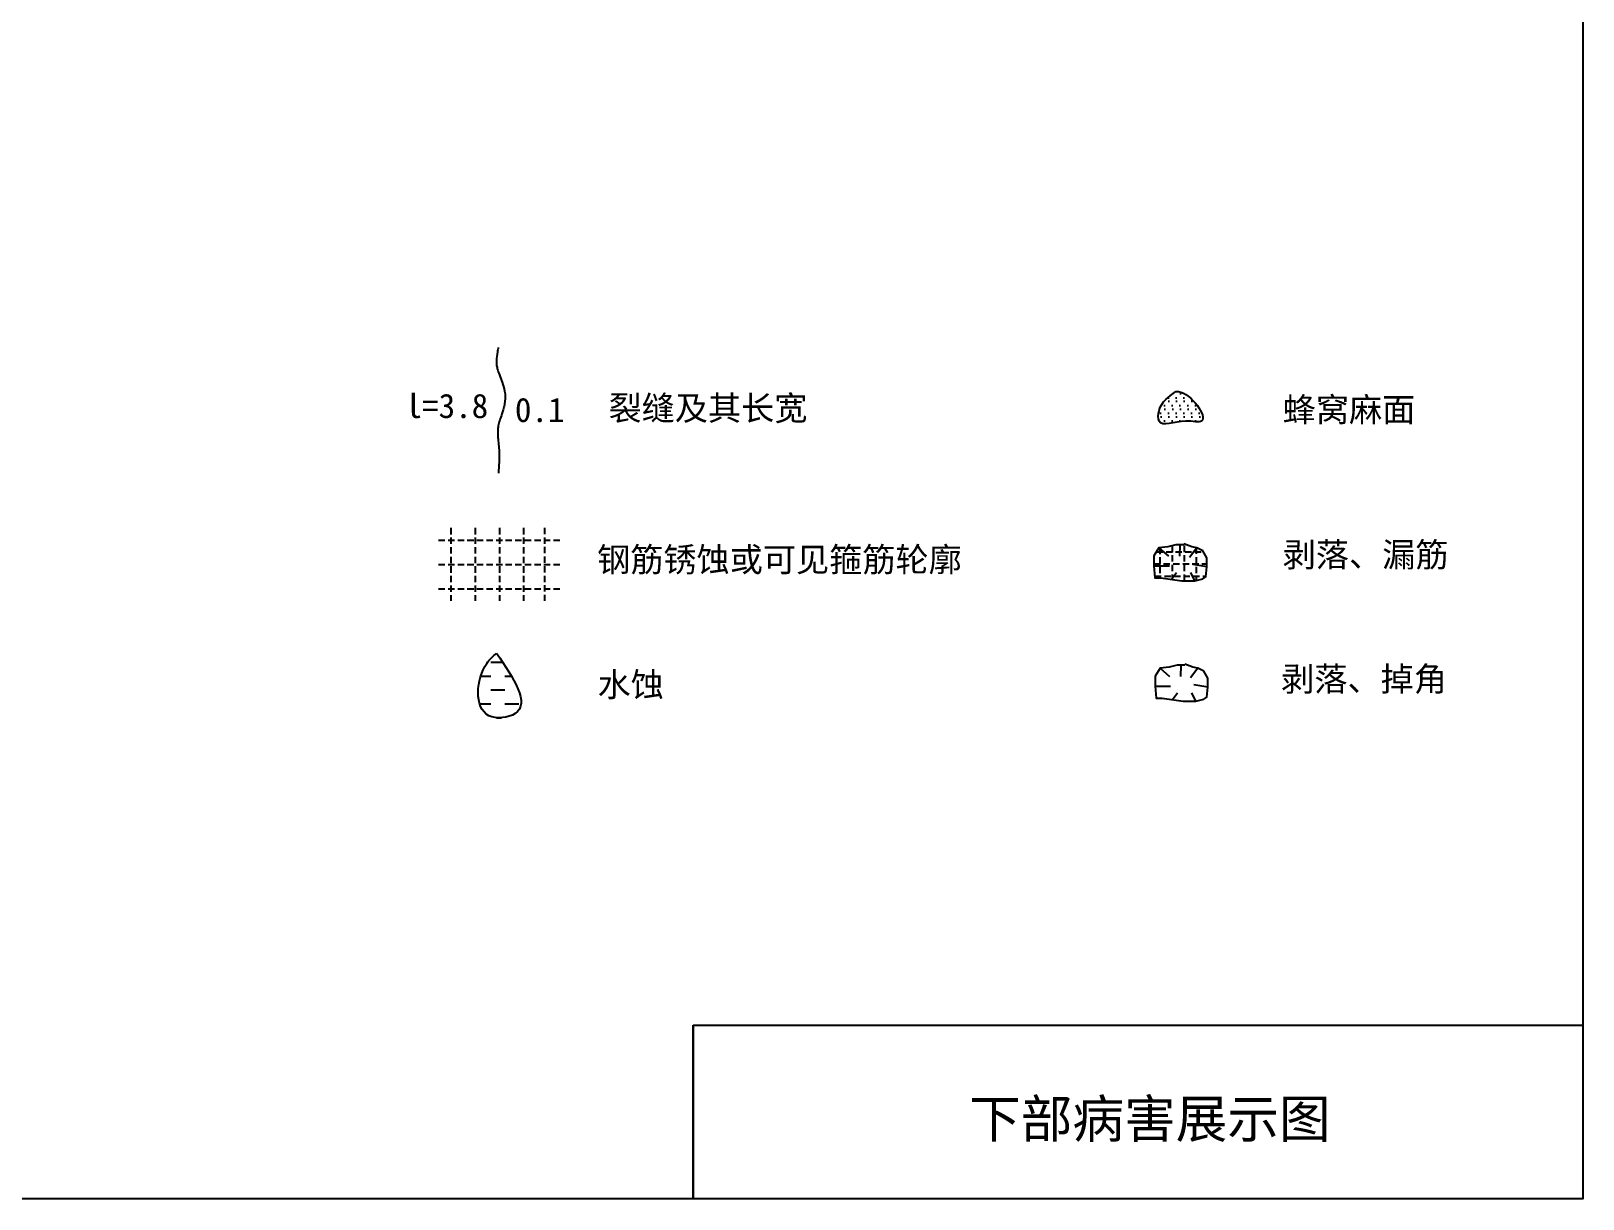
# Model space of a CAD drawing. Header units: millimetres. Extents: x 0 to 530, y 0 to 366.
# Drawn here: x 287.2 to 530.2, y 0 to 182.8 of the extents above; entities that cross this region are included whole.
import ezdxf

# ---------------------------------------------------------------- set-up
doc = ezdxf.new("R2010")
doc.units = ezdxf.units.MM
doc.linetypes.add('DASHED', pattern=[0.75, 0.5, -0.25])
for name, color, linetype in [('加固措施', 7, 'Continuous'), ('图层1', 7, 'Continuous'), ('病害', 5, 'Continuous')]:
    doc.layers.add(name, color=color, linetype=linetype)
doc.styles.get("Standard").update_dxf_attribs({"font": 'simsun.ttc', "height": 4.25})
doc.styles.add('汉字', font='')
doc.styles.get('汉字').set_extended_font_data('SimSun')

# ---------------------------------------------------------------- blocks, each defined once
blk = doc.blocks.new('adfsd')
at = {"lineweight": -2, "ltscale": 0.5}
for p, q in [((1140.8968, -3083.6944), (1140.9363, -3083.7288)), ((1140.9831, -3083.682), (1140.9811, -3083.7288)), ((1141.0531, -3083.6944), (1141.0217, -3083.7349)), ((1140.8762, -3083.7683), (1140.9404, -3083.7694)), ((1140.9482, -3083.8238), (1140.9689, -3083.7958)), ((1141.0448, -3083.83), (1141.0278, -3083.7958)), ((1141.0942, -3083.7725), (1141.036, -3083.7633))]:
    blk.add_line(p, q, dxfattribs=at)
blk.add_lwpolyline([(1140.9996, -3083.682), (1140.9667, -3083.682), (1140.9338, -3083.6903), (1140.8968, -3083.6944), (1140.8762, -3083.7272), (1140.8762, -3083.7683), (1140.8803, -3083.8177), (1140.905, -3083.8177), (1140.9914, -3083.83), (1141.0448, -3083.83), (1141.0777, -3083.8218), (1141.0901, -3083.8136), (1141.0942, -3083.7725), (1141.0942, -3083.7355), (1141.0777, -3083.7067), (1141.0531, -3083.6944), (1141.0325, -3083.6903), (1140.9996, -3083.6779)], dxfattribs=at)

msp = doc.modelspace()

# ---------------------------------------------------------------- hatches: boundary and pattern name
at = {"layer": '加固措施', "lineweight": -2}
h = msp.add_hatch(dxfattribs=at)
h.set_pattern_fill('DOTS', scale=0.761211)
h.set_pattern_definition([(0, (-4133.865, -228.021), (0.60421105, 1.2084221), [0, -1.2084221])])
edge = h.paths.add_edge_path()
edge.add_spline(control_points=[(466.5, 126.36), (465.37, 125.58), (463.76, 124.47), (463.58, 120.38), (467.38, 122.26), (472.55, 120.79), (468.71, 126.45), (466.63, 126.36), (466.5, 126.36)], knot_values=[0, 0, 0, 0, 5.205471, 7.397577, 12.944796, 16.169923, 23.88441, 24.400432, 24.400432, 24.400432, 24.400432], degree=3, periodic=0)
h = msp.add_hatch(dxfattribs=at)
h.set_pattern_fill('DASH', color=256, scale=0.68509)
h.set_pattern_definition([(0, (-3780.0898, -192.23), (2.1751598, 2.1751598), [2.1751598, -2.1751598])])
edge = h.paths.add_edge_path()
edge.add_spline(control_points=[(360.1, 85.42), (359.56, 84.94), (357.02, 82.69), (356.34, 74.5), (366.54, 75.95), (362.77, 81.5), (360.1, 85.42)], knot_values=[0, 0, 0, 0, 3.237042, 15.187225, 21.182779, 35.601669, 35.601669, 35.601669, 35.601669], degree=3, periodic=0)
at = {"layer": '病害', "lineweight": -2}
h = msp.add_hatch(dxfattribs=at)
h.set_pattern_fill('DOTS', color=4, scale=0.761211, style=0)
h.set_pattern_definition([(0, (-7292.149, -678.2086), (0.60421105, 1.2084221), [0, -1.2084221])])
edge = h.paths.add_edge_path()
edge.add_spline(control_points=[(466.5, 126.36), (465.37, 125.58), (463.76, 124.47), (463.58, 120.38), (467.38, 122.26), (472.55, 120.79), (468.71, 126.45), (466.63, 126.36), (466.5, 126.36)], knot_values=[0, 0, 0, 0, 1.041094, 1.479515, 2.588959, 3.233985, 4.776882, 4.880086, 4.880086, 4.880086, 4.880086], degree=3, periodic=0)

# ---------------------------------------------------------------- linework, layer by layer
at = {"color": 0, "linetype": 'ByBlock'}
for p, q in [((530.24, 365.59), (530.24, 0)), ((390.91, 0), (390.91, 27.18)), ((390.91, 27.18), (530.24, 27.18)), ((530.24, 0), (0, 0))]:
    msp.add_line(p, q, dxfattribs=at)
at = {"color": 1, "linetype": 'DASHED', "ltscale": 2}
for p, q in [((352.93, 105.02), (352.93, 93.6)), ((356.74, 105.02), (356.74, 93.6)), ((360.55, 105.02), (360.55, 93.6)), ((364.35, 105.02), (364.35, 93.6)), ((367.61, 105.05), (367.61, 93.63)), ((351.03, 103.12), (370.06, 103.12)), ((465.89, 102.25), (465.89, 96.99)), ((467.79, 102.25), (467.79, 96.76)), ((463.45, 101.3), (470.83, 101.3)), ((463.98, 101.94), (463.98, 97.23)), ((469.69, 101.95), (469.69, 96.82)), ((351.03, 99.31), (370.06, 99.31)), ((463.06, 99.39), (471.36, 99.39)), ((463.2, 97.49), (471.21, 97.49)), ((351.03, 95.5), (370.06, 95.5))]:
    msp.add_line(p, q, dxfattribs=at)
at = {"color": 0, "linetype": 'ByBlock'}
msp.add_lwpolyline([(0, 365.59), (530.24, 365.59), (530.24, 0), (0, 0)], close=True, dxfattribs=at)
at = {"lineweight": -2}
msp.add_open_spline([(466.5, 126.36), (465.37, 125.58), (463.76, 124.47), (463.58, 120.38), (467.38, 122.26), (472.55, 120.79), (468.71, 126.45), (466.63, 126.36), (466.5, 126.36)], degree=3, knots=[0, 0, 0, 0, 3.962461, 5.631115, 9.853718, 12.30872, 18.18107, 18.573871, 18.573871, 18.573871, 18.573871], dxfattribs=at)
at = {"layer": '加固措施', "lineweight": -2}
msp.add_open_spline([(360.1, 85.42), (359.56, 84.94), (357.02, 82.69), (356.34, 74.5), (366.54, 75.95), (362.77, 81.5), (360.1, 85.42)], degree=3, knots=[0, 0, 0, 0, 2.217654, 10.404596, 14.512083, 24.390306, 24.390306, 24.390306, 24.390306], dxfattribs=at)
at = {"layer": '图层1', "lineweight": -2}
msp.add_open_spline([(360.38, 133.26), (360.34, 133.02), (360.29, 132.79), (360.18, 132.09), (360.12, 131.65), (360.09, 131.03), (360.09, 130.83), (360.12, 130.52), (360.13, 130.4), (360.17, 130.17), (360.2, 130.06), (360.3, 129.64), (360.42, 129.32), (360.69, 128.61), (360.85, 128.23), (361.15, 127.4), (361.29, 126.95), (361.43, 126.17), (361.46, 125.87), (361.47, 125.27), (361.44, 124.98), (361.37, 124.43), (361.31, 124.16), (361.19, 123.65), (361.12, 123.41), (360.93, 122.8), (360.8, 122.45), (360.59, 121.79), (360.49, 121.48), (360.39, 121.06), (360.36, 120.92), (360.33, 120.69), (360.31, 120.59), (360.3, 120.37), (360.29, 120.25), (360.28, 119.84), (360.3, 119.52), (360.35, 118.83), (360.39, 118.46), (360.46, 117.82), (360.48, 117.56), (360.52, 117.05), (360.53, 116.82), (360.54, 116.36), (360.54, 116.13), (360.53, 115.46), (360.5, 115.02), (360.45, 114.26), (360.42, 113.94), (360.4, 113.62)], degree=3, knots=[0, 0, 0, 0, 0.93103, 0.93103, 2.904338, 2.904338, 3.933552, 3.933552, 4.598026, 4.598026, 5.2625, 5.2625, 6.799065, 6.799065, 8.335629, 8.335629, 9.872194, 9.872194, 10.744529, 10.744529, 11.616864, 11.616864, 12.4892, 12.4892, 13.361535, 13.361535, 14.755665, 14.755665, 16.149795, 16.149795, 16.835641, 16.835641, 17.410365, 17.410365, 17.98509, 17.98509, 19.45733, 19.45733, 20.929571, 20.929571, 21.910052, 21.910052, 22.722819, 22.722819, 23.535585, 23.535585, 25.161117, 25.161117, 26.428502, 26.428502, 26.428502, 26.428502], dxfattribs=at)
at = {"layer": '病害', "color": 5}
for p, q in [((390.91, 27.18), (530.24, 27.18)), ((390.91, 27.18), (390.91, 0)), ((530.24, 27.18), (530.24, 0))]:
    msp.add_line(p, q, dxfattribs=at)

# ---------------------------------------------------------------- block references
at = {"color": 0, "xscale": 38.06053851010397, "yscale": 38.06053851010397, "zscale": 38.06053851010397}
for p in [(-42959.3, 117468.99), (-42959.14, 117450.16)]:
    msp.add_blockref('adfsd', p, dxfattribs=at)

# ---------------------------------------------------------------- texts
at = {"layer": '图层1', "style": '汉字'}
msp.add_text('下部病害展示图', height=5.93, dxfattribs=at).set_placement((434.11, 9.58))
at = {"layer": '图层1', "lineweight": -2, "attachment_point": 1}
for s, insert, char_height in [('l=3.8', (345.86, 126.03), 3.806), ('0.1', (362.99, 125.4), 3.806), ('裂缝及其长宽', (377.65, 125.68), 3.806), ('蜂窝麻面', (483.22, 125.44), 3.806), ('钢筋锈蚀或可见箍筋轮廓', (375.86, 101.98), 3.8061), ('剥落、漏筋', (483.22, 102.74), 3.806), ('水蚀', (375.93, 82.42), 3.806), ('剥落、掉角', (482.98, 83.29), 3.806)]:
    msp.add_mtext(s, dxfattribs=dict(at, insert=insert, char_height=char_height))

doc.saveas('drawing.dxf')
